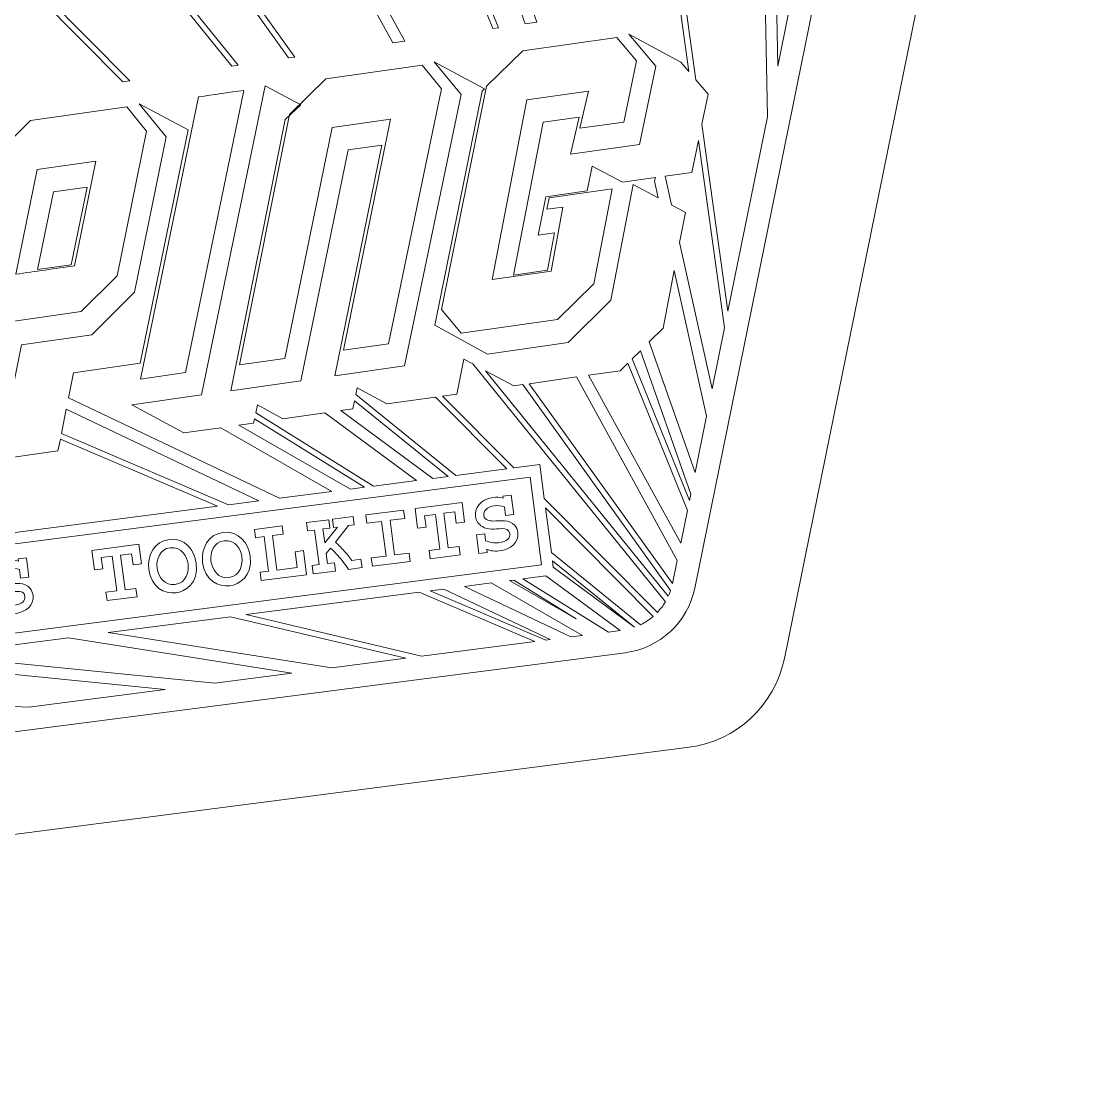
# Model space of a CAD drawing. Header units: millimetres. Extents: x 4.8 to 75.2, y -62.3 to -18.
# Drawn here: x 50.74 to 75.17, y -62.27 to -37.63 of the extents above; entities that cross this region are included whole.
import ezdxf

# ---------------------------------------------------------------- set-up
doc = ezdxf.new("R2010")
doc.units = ezdxf.units.MM
doc.header["$MEASUREMENT"] = 0
for name, color, linetype, lineweight in [('board', 7, 'Continuous', 0), ('metal', 7, 'Continuous', 0), ('white', 7, 'Continuous', 0)]:
    doc.layers.add(name, color=color, linetype=linetype, lineweight=lineweight)

# ---------------------------------------------------------------- blocks, each defined once
blk = doc.blocks.new('Block_0')
at = {"layer": 'white', "color": 250, "lineweight": 5, "true_color": 0x231f20}
for points, knots in [([(61.864, -49.949), (61.709, -49.969), (61.608, -49.924), (61.564, -49.912), (61.564, -49.912), (61.573, -49.987), (61.573, -49.987), (61.573, -49.987), (61.382, -50.011), (61.382, -50.011), (61.382, -50.011), (61.325, -49.575), (61.325, -49.575), (61.325, -49.575), (61.517, -49.551), (61.517, -49.551), (61.517, -49.551), (61.538, -49.709), (61.538, -49.709), (61.632, -49.75), (61.734, -49.77), (61.839, -49.757), (62.041, -49.731), (62.113, -49.645), (62.1, -49.543), (62.088, -49.451), (62.018, -49.424), (61.913, -49.429), (61.757, -49.437), (61.595, -49.46), (61.464, -49.383), (61.372, -49.329), (61.316, -49.243), (61.303, -49.145), (61.281, -48.974), (61.409, -48.744), (61.707, -48.705), (61.79, -48.694), (61.876, -48.7), (61.949, -48.722), (61.949, -48.722), (61.943, -48.675), (61.943, -48.675), (61.943, -48.675), (62.135, -48.65), (62.135, -48.65), (62.135, -48.65), (62.193, -49.098), (62.193, -49.098), (62.193, -49.098), (62.001, -49.123), (62.001, -49.123), (62.001, -49.123), (61.975, -48.923), (61.975, -48.923), (61.901, -48.898), (61.819, -48.886), (61.74, -48.896), (61.569, -48.918), (61.486, -49.031), (61.497, -49.12), (61.513, -49.245), (61.654, -49.251), (61.71, -49.252), (61.882, -49.255), (62.09, -49.205), (62.219, -49.353), (62.257, -49.398), (62.282, -49.458), (62.289, -49.518), (62.319, -49.748), (62.122, -49.915), (61.864, -49.949)], [0, 0, 0, 0, 1, 1, 1, 2, 2, 2, 3, 3, 3, 4, 4, 4, 5, 5, 5, 6, 6, 6, 7, 7, 7, 8, 8, 8, 9, 9, 9, 10, 10, 10, 11, 11, 11, 12, 12, 12, 13, 13, 13, 14, 14, 14, 15, 15, 15, 16, 16, 16, 17, 17, 17, 18, 18, 18, 19, 19, 19, 20, 20, 20, 21, 21, 21, 22, 22, 22, 23, 23, 23, 24, 24, 24, 24]), ([(58.906, -50.304), (58.906, -50.304), (58.881, -50.11), (58.881, -50.11), (58.881, -50.11), (59.226, -50.066), (59.226, -50.066), (59.226, -50.066), (59.121, -49.26), (59.121, -49.26), (59.121, -49.26), (58.777, -49.305), (58.777, -49.305), (58.777, -49.305), (58.752, -49.111), (58.752, -49.111), (58.752, -49.111), (59.632, -48.997), (59.632, -48.997), (59.632, -48.997), (59.657, -49.191), (59.657, -49.191), (59.657, -49.191), (59.319, -49.235), (59.319, -49.235), (59.319, -49.235), (59.424, -50.04), (59.424, -50.04), (59.424, -50.04), (59.762, -49.996), (59.762, -49.996), (59.762, -49.996), (59.787, -50.19), (59.787, -50.19), (59.787, -50.19), (58.906, -50.304), (58.906, -50.304)], [0, 0, 0, 0, 1, 1, 1, 2, 2, 2, 3, 3, 3, 4, 4, 4, 5, 5, 5, 6, 6, 6, 7, 7, 7, 8, 8, 8, 9, 9, 9, 10, 10, 10, 11, 11, 11, 12, 12, 12, 12]), ([(60.856, -49.301), (60.856, -49.301), (60.822, -49.04), (60.822, -49.04), (60.822, -49.04), (60.568, -49.073), (60.568, -49.073), (60.568, -49.073), (60.672, -49.879), (60.672, -49.879), (60.672, -49.879), (60.925, -49.846), (60.925, -49.846), (60.925, -49.846), (60.95, -50.04), (60.95, -50.04), (60.95, -50.04), (60.253, -50.13), (60.253, -50.13), (60.253, -50.13), (60.228, -49.936), (60.228, -49.936), (60.228, -49.936), (60.478, -49.904), (60.478, -49.904), (60.478, -49.904), (60.374, -49.098), (60.374, -49.098), (60.374, -49.098), (60.119, -49.131), (60.119, -49.131), (60.119, -49.131), (60.153, -49.392), (60.153, -49.392), (60.153, -49.392), (59.959, -49.417), (59.959, -49.417), (59.959, -49.417), (59.9, -48.962), (59.9, -48.962), (59.9, -48.962), (60.992, -48.821), (60.992, -48.821), (60.992, -48.821), (61.05, -49.276), (61.05, -49.276), (61.05, -49.276), (60.856, -49.301), (60.856, -49.301)], [0, 0, 0, 0, 1, 1, 1, 2, 2, 2, 3, 3, 3, 4, 4, 4, 5, 5, 5, 6, 6, 6, 7, 7, 7, 8, 8, 8, 9, 9, 9, 10, 10, 10, 11, 11, 11, 12, 12, 12, 13, 13, 13, 14, 14, 14, 15, 15, 15, 16, 16, 16, 16]), ([(58.351, -50.376), (58.287, -50.274), (58.195, -50.155), (58.103, -50.052), (58.058, -50.003), (57.99, -49.931), (57.932, -49.881), (57.932, -49.881), (57.83, -50.009), (57.83, -50.009), (57.83, -50.009), (57.86, -50.243), (57.86, -50.243), (57.86, -50.243), (58.023, -50.221), (58.023, -50.221), (58.023, -50.221), (58.048, -50.415), (58.048, -50.415), (58.048, -50.415), (57.529, -50.483), (57.529, -50.483), (57.529, -50.483), (57.504, -50.289), (57.504, -50.289), (57.504, -50.289), (57.668, -50.267), (57.668, -50.267), (57.668, -50.267), (57.564, -49.462), (57.564, -49.462), (57.564, -49.462), (57.399, -49.483), (57.399, -49.483), (57.399, -49.483), (57.374, -49.289), (57.374, -49.289), (57.374, -49.289), (57.893, -49.222), (57.893, -49.222), (57.893, -49.222), (57.919, -49.416), (57.919, -49.416), (57.919, -49.416), (57.756, -49.437), (57.756, -49.437), (57.756, -49.437), (57.798, -49.76), (57.798, -49.76), (57.798, -49.76), (58.092, -49.394), (58.092, -49.394), (58.092, -49.394), (58.006, -49.405), (58.006, -49.405), (58.006, -49.405), (57.981, -49.211), (57.981, -49.211), (57.981, -49.211), (58.457, -49.149), (58.457, -49.149), (58.457, -49.149), (58.482, -49.343), (58.482, -49.343), (58.482, -49.343), (58.349, -49.36), (58.349, -49.36), (58.349, -49.36), (58.046, -49.741), (58.046, -49.741), (58.08, -49.773), (58.188, -49.874), (58.235, -49.929), (58.308, -50.011), (58.37, -50.083), (58.43, -50.169), (58.43, -50.169), (58.641, -50.142), (58.641, -50.142), (58.641, -50.142), (58.666, -50.335), (58.666, -50.335), (58.666, -50.335), (58.351, -50.376), (58.351, -50.376)], [0, 0, 0, 0, 1, 1, 1, 2, 2, 2, 3, 3, 3, 4, 4, 4, 5, 5, 5, 6, 6, 6, 7, 7, 7, 8, 8, 8, 9, 9, 9, 10, 10, 10, 11, 11, 11, 12, 12, 12, 13, 13, 13, 14, 14, 14, 15, 15, 15, 16, 16, 16, 17, 17, 17, 18, 18, 18, 19, 19, 19, 20, 20, 20, 21, 21, 21, 22, 22, 22, 23, 23, 23, 24, 24, 24, 25, 25, 25, 26, 26, 26, 27, 27, 27, 28, 28, 28, 28]), ([(55.594, -50.759), (55.327, -50.793), (55.014, -50.632), (54.959, -50.215), (54.917, -49.892), (55.087, -49.562), (55.433, -49.517), (55.801, -49.47), (56.027, -49.773), (56.065, -50.068), (56.125, -50.537), (55.801, -50.732), (55.594, -50.759)], [0, 0, 0, 0, 1, 1, 1, 2, 2, 2, 3, 3, 3, 4, 4, 4, 4]), ([(56.32, -50.639), (56.32, -50.639), (56.295, -50.445), (56.295, -50.445), (56.295, -50.445), (56.493, -50.42), (56.493, -50.42), (56.493, -50.42), (56.389, -49.614), (56.389, -49.614), (56.389, -49.614), (56.191, -49.64), (56.191, -49.64), (56.191, -49.64), (56.166, -49.446), (56.166, -49.446), (56.166, -49.446), (56.806, -49.363), (56.806, -49.363), (56.806, -49.363), (56.831, -49.557), (56.831, -49.557), (56.831, -49.557), (56.581, -49.589), (56.581, -49.589), (56.581, -49.589), (56.685, -50.395), (56.685, -50.395), (56.685, -50.395), (57.159, -50.334), (57.159, -50.334), (57.159, -50.334), (57.111, -49.966), (57.111, -49.966), (57.111, -49.966), (57.305, -49.941), (57.305, -49.941), (57.305, -49.941), (57.378, -50.502), (57.378, -50.502), (57.378, -50.502), (56.32, -50.639), (56.32, -50.639)], [0, 0, 0, 0, 1, 1, 1, 2, 2, 2, 3, 3, 3, 4, 4, 4, 5, 5, 5, 6, 6, 6, 7, 7, 7, 8, 8, 8, 9, 9, 9, 10, 10, 10, 11, 11, 11, 12, 12, 12, 13, 13, 13, 14, 14, 14, 14]), ([(54.342, -50.921), (54.074, -50.955), (53.761, -50.795), (53.707, -50.377), (53.665, -50.054), (53.834, -49.724), (54.181, -49.68), (54.548, -49.632), (54.774, -49.936), (54.812, -50.23), (54.873, -50.699), (54.548, -50.894), (54.342, -50.921)], [0, 0, 0, 0, 1, 1, 1, 2, 2, 2, 3, 3, 3, 4, 4, 4, 4]), ([(55.459, -49.711), (55.22, -49.742), (55.129, -49.987), (55.154, -50.183), (55.181, -50.392), (55.33, -50.6), (55.57, -50.569), (55.837, -50.534), (55.896, -50.257), (55.874, -50.084), (55.855, -49.936), (55.732, -49.676), (55.459, -49.711)], [0, 0, 0, 0, 1, 1, 1, 2, 2, 2, 3, 3, 3, 4, 4, 4, 4]), ([(53.341, -50.274), (53.341, -50.274), (53.307, -50.013), (53.307, -50.013), (53.307, -50.013), (53.052, -50.046), (53.052, -50.046), (53.052, -50.046), (53.156, -50.852), (53.156, -50.852), (53.156, -50.852), (53.409, -50.819), (53.409, -50.819), (53.409, -50.819), (53.434, -51.013), (53.434, -51.013), (53.434, -51.013), (52.737, -51.103), (52.737, -51.103), (52.737, -51.103), (52.712, -50.909), (52.712, -50.909), (52.712, -50.909), (52.962, -50.877), (52.962, -50.877), (52.962, -50.877), (52.858, -50.071), (52.858, -50.071), (52.858, -50.071), (52.604, -50.104), (52.604, -50.104), (52.604, -50.104), (52.638, -50.365), (52.638, -50.365), (52.638, -50.365), (52.444, -50.39), (52.444, -50.39), (52.444, -50.39), (52.385, -49.935), (52.385, -49.935), (52.385, -49.935), (53.476, -49.794), (53.476, -49.794), (53.476, -49.794), (53.535, -50.249), (53.535, -50.249), (53.535, -50.249), (53.341, -50.274), (53.341, -50.274)], [0, 0, 0, 0, 1, 1, 1, 2, 2, 2, 3, 3, 3, 4, 4, 4, 5, 5, 5, 6, 6, 6, 7, 7, 7, 8, 8, 8, 9, 9, 9, 10, 10, 10, 11, 11, 11, 12, 12, 12, 13, 13, 13, 14, 14, 14, 15, 15, 15, 16, 16, 16, 16]), ([(54.206, -49.874), (53.968, -49.904), (53.876, -50.15), (53.902, -50.346), (53.929, -50.554), (54.077, -50.762), (54.317, -50.731), (54.584, -50.696), (54.644, -50.419), (54.621, -50.246), (54.602, -50.098), (54.479, -49.838), (54.206, -49.874)], [0, 0, 0, 0, 1, 1, 1, 2, 2, 2, 3, 3, 3, 4, 4, 4, 4]), ([(50.59, -51.409), (50.436, -51.429), (50.335, -51.385), (50.291, -51.371), (50.291, -51.371), (50.3, -51.446), (50.3, -51.446), (50.3, -51.446), (50.108, -51.471), (50.108, -51.471), (50.108, -51.471), (50.052, -51.035), (50.052, -51.035), (50.052, -51.035), (50.244, -51.01), (50.244, -51.01), (50.244, -51.01), (50.264, -51.169), (50.264, -51.169), (50.359, -51.21), (50.461, -51.23), (50.565, -51.217), (50.768, -51.191), (50.84, -51.105), (50.826, -51.003), (50.814, -50.911), (50.745, -50.884), (50.64, -50.889), (50.484, -50.896), (50.321, -50.919), (50.19, -50.843), (50.098, -50.789), (50.043, -50.703), (50.03, -50.605), (50.008, -50.434), (50.135, -50.203), (50.434, -50.165), (50.517, -50.154), (50.603, -50.16), (50.676, -50.182), (50.676, -50.182), (50.669, -50.134), (50.669, -50.134), (50.669, -50.134), (50.861, -50.109), (50.861, -50.109), (50.861, -50.109), (50.919, -50.558), (50.919, -50.558), (50.919, -50.558), (50.728, -50.583), (50.728, -50.583), (50.728, -50.583), (50.702, -50.382), (50.702, -50.382), (50.628, -50.358), (50.546, -50.345), (50.467, -50.356), (50.296, -50.378), (50.213, -50.49), (50.224, -50.58), (50.24, -50.705), (50.381, -50.71), (50.436, -50.712), (50.609, -50.715), (50.816, -50.664), (50.946, -50.813), (50.983, -50.857), (51.008, -50.918), (51.016, -50.978), (51.046, -51.208), (50.849, -51.375), (50.59, -51.409)], [0, 0, 0, 0, 1, 1, 1, 2, 2, 2, 3, 3, 3, 4, 4, 4, 5, 5, 5, 6, 6, 6, 7, 7, 7, 8, 8, 8, 9, 9, 9, 10, 10, 10, 11, 11, 11, 12, 12, 12, 13, 13, 13, 14, 14, 14, 15, 15, 15, 16, 16, 16, 17, 17, 17, 18, 18, 18, 19, 19, 19, 20, 20, 20, 21, 21, 21, 22, 22, 22, 23, 23, 23, 24, 24, 24, 24])]:
    blk.add_open_spline(points, degree=3, knots=knots, dxfattribs=at)
blk = doc.blocks.new('Block_3')
at = {"layer": 'white', "color": 250, "lineweight": 5, "true_color": 0x231f20}
for points in [[(65.049, -38.551), (64.752, -39.976), (63.728, -40.121), (63.932, -39.255), (62.501, -39.458), (61.695, -43.64), (63.065, -43.445), (63.336, -41.951), (62.964, -42.004), (63.017, -41.738), (64.478, -41.53), (64.053, -43.735), (63.214, -44.568), (60.969, -44.888), (60.512, -44.335), (61.563, -39.142), (62.403, -38.317), (64.587, -38.007), (65.049, -38.551)], [(60.517, -39.203), (59.283, -45.129), (58.237, -45.278), (59.33, -39.909), (57.969, -40.103), (56.867, -45.473), (55.82, -45.623), (56.981, -39.802), (57.823, -38.968), (60.061, -38.65), (60.517, -39.203)]]:
    blk.add_lwpolyline(points, close=True, dxfattribs=at)
for points, knots in [([(55.915, -39.239), (55.915, -39.239), (54.562, -45.802), (54.562, -45.802), (54.562, -45.802), (53.516, -45.951), (53.516, -45.951), (53.516, -45.951), (54.86, -39.388), (54.86, -39.388), (55.211, -39.339), (55.563, -39.289), (55.915, -39.239)], [0, 0, 0, 0, 1, 1, 1, 2, 2, 2, 3, 3, 3, 4, 4, 4, 4]), ([(53.657, -40.188), (53.657, -40.188), (52.976, -43.548), (52.976, -43.548), (52.976, -43.548), (52.135, -44.383), (52.135, -44.383), (52.135, -44.383), (50.372, -44.634), (50.372, -44.634), (50.372, -44.634), (50.011, -46.451), (50.011, -46.451), (50.011, -46.451), (48.955, -46.602), (48.955, -46.602), (48.955, -46.602), (50.116, -40.787), (50.116, -40.787), (50.116, -40.787), (50.959, -39.943), (50.959, -39.943), (50.959, -39.943), (53.197, -39.625), (53.197, -39.625), (53.197, -39.625), (53.657, -40.188), (53.657, -40.188), (53.657, -40.188), (53.657, -40.188), (53.657, -40.188)], [0, 0, 0, 0, 1, 1, 1, 2, 2, 2, 3, 3, 3, 4, 4, 4, 5, 5, 5, 6, 6, 6, 7, 7, 7, 8, 8, 8, 9, 9, 9, 10, 10, 10, 10]), ([(51.978, -43.319), (51.978, -43.319), (52.477, -40.883), (52.477, -40.883), (52.477, -40.883), (51.114, -41.077), (51.114, -41.077), (51.114, -41.077), (50.615, -43.513), (50.615, -43.513), (51.07, -43.449), (51.524, -43.384), (51.978, -43.319)], [0, 0, 0, 0, 1, 1, 1, 2, 2, 2, 3, 3, 3, 4, 4, 4, 4])]:
    blk.add_open_spline(points, degree=3, knots=knots, dxfattribs=at)

msp = doc.modelspace()

# ---------------------------------------------------------------- linework, layer by layer
at = {"layer": 'board', "color": 250, "lineweight": 5, "true_color": 0x231f20}
msp.add_open_spline([(66.268, -54.512), (66.268, -54.512), (8.063, -62.039), (8.063, -62.039), (6.293, -62.268), (4.823, -60.688), (5.179, -58.939), (5.179, -58.939), (11.505, -27.823), (11.505, -27.823), (11.727, -26.732), (12.618, -25.903), (13.722, -25.76), (13.722, -25.76), (71.927, -18.232), (71.927, -18.232), (73.697, -18.003), (75.168, -19.583), (74.812, -21.332), (74.812, -21.332), (68.485, -52.449), (68.485, -52.449), (68.263, -53.54), (67.372, -54.369), (66.268, -54.512)], degree=3, knots=[0, 0, 0, 0, 1, 1, 1, 2, 2, 2, 3, 3, 3, 4, 4, 4, 5, 5, 5, 6, 6, 6, 7, 7, 7, 8, 8, 8, 8], dxfattribs=at)
at = {"layer": 'metal', "color": 250, "lineweight": 5, "true_color": 0x231f20}
msp.add_lwpolyline([(51.119, -43.405), (51.903, -43.293), (52.273, -41.486), (51.489, -41.597)], close=True, dxfattribs=at)
for points, knots in [([(72.267, -18.758), (71.162, -18.758), (70.267, -19.653), (70.267, -20.758), (70.267, -20.784), (70.27, -20.809), (70.271, -20.834), (70.271, -20.834), (45.307, -24.064), (45.307, -24.064), (45.307, -24.064), (44.93, -24.731), (44.93, -24.731), (44.93, -24.731), (43.556, -23.317), (43.556, -23.317), (43.556, -23.317), (42.587, -25.034), (42.587, -25.034), (42.587, -25.034), (41.216, -23.619), (41.216, -23.619), (41.216, -23.619), (40.248, -25.336), (40.248, -25.336), (40.248, -25.336), (38.876, -23.921), (38.876, -23.921), (38.876, -23.921), (37.908, -25.638), (37.908, -25.638), (37.908, -25.638), (37.375, -25.089), (37.375, -25.089), (37.375, -25.089), (23.687, -26.859), (23.687, -26.859), (23.687, -26.859), (22.597, -26.276), (22.597, -26.276), (22.597, -26.276), (22.911, -26.691), (22.911, -26.691), (22.911, -26.691), (22.74, -27.672), (22.74, -27.672), (22.74, -27.672), (22.2, -28.24), (22.2, -28.24), (22.2, -28.24), (22.539, -28.651), (22.539, -28.651), (22.539, -28.651), (22.339, -29.635), (22.339, -29.635), (22.339, -29.635), (21.799, -30.171), (21.799, -30.171), (21.799, -30.171), (20.464, -30.361), (20.464, -30.361), (20.464, -30.361), (20.12, -29.951), (20.12, -29.951), (20.12, -29.951), (20.265, -29.223), (20.265, -29.223), (20.265, -29.223), (20.856, -29.139), (20.856, -29.139), (20.856, -29.139), (21.021, -28.895), (21.021, -28.895), (21.021, -28.895), (21.557, -29.184), (21.557, -29.184), (21.557, -29.184), (21.69, -28.653), (21.69, -28.653), (21.69, -28.653), (20.805, -28.779), (20.805, -28.779), (20.805, -28.779), (20.951, -28.045), (20.951, -28.045), (20.951, -28.045), (21.831, -27.92), (21.831, -27.92), (21.831, -27.92), (21.936, -27.327), (21.936, -27.327), (21.936, -27.327), (21.516, -27.386), (21.516, -27.386), (21.516, -27.386), (21.454, -27.605), (21.454, -27.605), (21.454, -27.605), (20.576, -27.73), (20.576, -27.73), (20.576, -27.73), (20.74, -26.983), (20.74, -26.983), (20.74, -26.983), (20.086, -26.632), (20.086, -26.632), (20.086, -26.632), (20.451, -27.04), (20.451, -27.04), (20.451, -27.04), (20.336, -27.553), (20.336, -27.553), (20.336, -27.553), (18.774, -29.646), (18.774, -29.646), (18.774, -29.646), (19.94, -29.48), (19.94, -29.48), (19.94, -29.48), (19.744, -30.464), (19.744, -30.464), (19.744, -30.464), (17.547, -30.778), (17.547, -30.778), (17.547, -30.778), (17.747, -29.792), (17.747, -29.792), (17.747, -29.792), (19.31, -27.699), (19.31, -27.699), (19.31, -27.699), (19.03, -27.739), (19.03, -27.739), (19.03, -27.739), (18.969, -27.958), (18.969, -27.958), (18.969, -27.958), (18.088, -28.083), (18.088, -28.083), (18.088, -28.083), (18.226, -27.364), (18.226, -27.364), (18.226, -27.364), (17.536, -26.992), (17.536, -26.992), (17.536, -26.992), (17.877, -27.404), (17.877, -27.404), (17.877, -27.404), (17.281, -30.356), (17.281, -30.356), (17.281, -30.356), (16.74, -30.893), (16.74, -30.893), (16.74, -30.893), (15.42, -31.082), (15.42, -31.082), (15.42, -31.082), (15.079, -30.671), (15.079, -30.671), (15.079, -30.671), (15.147, -30.334), (15.147, -30.334), (15.147, -30.334), (14.898, -30.198), (14.898, -30.198), (14.898, -30.198), (14.703, -31.184), (14.703, -31.184), (14.703, -31.184), (12.497, -31.499), (12.497, -31.499), (12.497, -31.499), (13.107, -31.834), (13.107, -31.834), (13.107, -31.834), (7.83, -57.786), (7.83, -57.786), (7.117, -57.91), (6.575, -58.529), (6.575, -59.277), (6.575, -60.114), (7.253, -60.792), (8.09, -60.792), (8.867, -60.792), (9.506, -60.207), (9.593, -59.454), (9.593, -59.454), (64.785, -52.315), (64.785, -52.315), (65.59, -52.211), (66.239, -51.607), (66.401, -50.812), (66.401, -50.812), (72.107, -22.75), (72.107, -22.75), (72.16, -22.754), (72.213, -22.758), (72.267, -22.758), (73.371, -22.758), (74.267, -21.863), (74.267, -20.758), (74.267, -19.653), (73.371, -18.758), (72.267, -18.758)], [0, 0, 0, 0, 1, 1, 1, 2, 2, 2, 3, 3, 3, 4, 4, 4, 5, 5, 5, 6, 6, 6, 7, 7, 7, 8, 8, 8, 9, 9, 9, 10, 10, 10, 11, 11, 11, 12, 12, 12, 13, 13, 13, 14, 14, 14, 15, 15, 15, 16, 16, 16, 17, 17, 17, 18, 18, 18, 19, 19, 19, 20, 20, 20, 21, 21, 21, 22, 22, 22, 23, 23, 23, 24, 24, 24, 25, 25, 25, 26, 26, 26, 27, 27, 27, 28, 28, 28, 29, 29, 29, 30, 30, 30, 31, 31, 31, 32, 32, 32, 33, 33, 33, 34, 34, 34, 35, 35, 35, 36, 36, 36, 37, 37, 37, 38, 38, 38, 39, 39, 39, 40, 40, 40, 41, 41, 41, 42, 42, 42, 43, 43, 43, 44, 44, 44, 45, 45, 45, 46, 46, 46, 47, 47, 47, 48, 48, 48, 49, 49, 49, 50, 50, 50, 51, 51, 51, 52, 52, 52, 53, 53, 53, 54, 54, 54, 55, 55, 55, 56, 56, 56, 57, 57, 57, 58, 58, 58, 59, 59, 59, 60, 60, 60, 61, 61, 61, 62, 62, 62, 63, 63, 63, 64, 64, 64, 65, 65, 65, 66, 66, 66, 67, 67, 67, 68, 68, 68, 68]), ([(68.583, -37.44), (68.583, -37.44), (68.332, -38.675), (68.332, -38.675), (68.332, -38.675), (68.001, -21.659), (68.001, -21.659), (68.001, -21.659), (68.715, -21.566), (68.715, -21.566), (68.715, -21.566), (68.583, -37.44), (68.583, -37.44)], [0, 0, 0, 0, 1, 1, 1, 2, 2, 2, 3, 3, 3, 4, 4, 4, 4]), ([(67.173, -44.374), (67.173, -44.374), (66.569, -40.021), (66.569, -40.021), (66.569, -40.021), (66.714, -39.329), (66.714, -39.329), (66.714, -39.329), (66.426, -38.991), (66.426, -38.991), (66.426, -38.991), (64.092, -22.165), (64.092, -22.165), (64.092, -22.165), (67.738, -21.693), (67.738, -21.693), (67.738, -21.693), (68.092, -39.857), (68.092, -39.857), (68.092, -39.857), (67.173, -44.374), (67.173, -44.374)], [0, 0, 0, 0, 1, 1, 1, 2, 2, 2, 3, 3, 3, 4, 4, 4, 5, 5, 5, 6, 6, 6, 7, 7, 7, 7]), ([(10.193, -48.804), (10.193, -48.804), (15.917, -49.373), (15.917, -49.373), (15.917, -49.373), (15.966, -49.114), (15.966, -49.114), (15.966, -49.114), (10.246, -48.545), (10.246, -48.545), (10.246, -48.545), (10.869, -45.48), (10.869, -45.48), (10.869, -45.48), (16.485, -46.369), (16.485, -46.369), (16.485, -46.369), (16.534, -46.11), (16.534, -46.11), (16.534, -46.11), (10.921, -45.222), (10.921, -45.222), (10.921, -45.222), (11.764, -41.078), (11.764, -41.078), (11.764, -41.078), (12.993, -41.369), (12.993, -41.369), (12.993, -41.369), (13.019, -41.24), (13.019, -41.24), (13.019, -41.24), (11.79, -40.949), (11.79, -40.949), (11.79, -40.949), (13.589, -32.1), (13.589, -32.1), (13.589, -32.1), (13.702, -32.161), (13.702, -32.161), (13.702, -32.161), (15.471, -31.908), (15.471, -31.908), (15.471, -31.908), (20.436, -34.027), (20.436, -34.027), (20.436, -34.027), (20.687, -33.991), (20.687, -33.991), (20.687, -33.991), (15.722, -31.872), (15.722, -31.872), (15.722, -31.872), (15.91, -31.845), (15.91, -31.845), (15.91, -31.845), (15.999, -31.398), (15.999, -31.398), (15.999, -31.398), (16.629, -31.742), (16.629, -31.742), (16.629, -31.742), (17.95, -31.553), (17.95, -31.553), (17.95, -31.553), (18.311, -31.194), (18.311, -31.194), (18.311, -31.194), (18.758, -31.438), (18.758, -31.438), (18.758, -31.438), (19.595, -31.318), (19.595, -31.318), (19.595, -31.318), (24.176, -33.5), (24.176, -33.5), (24.176, -33.5), (24.648, -33.433), (24.648, -33.433), (24.648, -33.433), (20.065, -31.25), (20.065, -31.25), (20.065, -31.25), (20.958, -31.123), (20.958, -31.123), (20.958, -31.123), (21.047, -30.677), (21.047, -30.677), (21.047, -30.677), (21.679, -31.019), (21.679, -31.019), (21.679, -31.019), (23.015, -30.828), (23.015, -30.828), (23.015, -30.828), (23.556, -30.291), (23.556, -30.291), (23.556, -30.291), (23.757, -29.305), (23.757, -29.305), (23.757, -29.305), (23.418, -28.894), (23.418, -28.894), (23.418, -28.894), (23.523, -28.783), (23.523, -28.783), (23.523, -28.783), (30.247, -32.645), (30.247, -32.645), (30.247, -32.645), (30.671, -32.585), (30.671, -32.585), (30.671, -32.585), (23.71, -28.586), (23.71, -28.586), (23.71, -28.586), (23.958, -28.325), (23.958, -28.325), (23.958, -28.325), (24.13, -27.343), (24.13, -27.343), (24.13, -27.343), (24.122, -27.333), (24.122, -27.333), (24.122, -27.333), (24.615, -27.27), (24.615, -27.27), (24.615, -27.27), (32.707, -32.298), (32.707, -32.298), (32.707, -32.298), (32.91, -32.27), (32.91, -32.27), (32.91, -32.27), (24.821, -27.243), (24.821, -27.243), (24.821, -27.243), (30.396, -26.522), (30.396, -26.522), (30.396, -26.522), (37.342, -31.646), (37.342, -31.646), (37.342, -31.646), (37.715, -31.593), (37.715, -31.593), (37.715, -31.593), (30.773, -26.473), (30.773, -26.473), (30.773, -26.473), (33.359, -26.139), (33.359, -26.139), (33.359, -26.139), (39.751, -31.307), (39.751, -31.307), (39.751, -31.307), (39.929, -31.281), (39.929, -31.281), (39.929, -31.281), (33.539, -26.115), (33.539, -26.115), (33.539, -26.115), (37.181, -25.644), (37.181, -25.644), (37.181, -25.644), (38.02, -26.51), (38.02, -26.51), (38.02, -26.51), (38.988, -24.793), (38.988, -24.793), (38.988, -24.793), (39.793, -25.622), (39.793, -25.622), (39.793, -25.622), (39.792, -25.622), (39.792, -25.622), (39.792, -25.622), (39.803, -25.634), (39.803, -25.634), (39.803, -25.634), (40.365, -26.2), (40.365, -26.2), (40.365, -26.2), (53.104, -39.039), (53.104, -39.039), (53.104, -39.039), (53.266, -39.015), (53.266, -39.015), (53.266, -39.015), (40.432, -26.081), (40.432, -26.081), (40.432, -26.081), (41.328, -24.491), (41.328, -24.491), (41.328, -24.491), (42.7, -25.905), (42.7, -25.905), (42.7, -25.905), (43.669, -24.188), (43.669, -24.188), (43.669, -24.188), (45.043, -25.602), (45.043, -25.602), (45.043, -25.602), (45.046, -25.597), (45.046, -25.597), (45.046, -25.597), (55.635, -38.675), (55.635, -38.675), (55.635, -38.675), (55.786, -38.653), (55.786, -38.653), (55.786, -38.653), (45.115, -25.474), (45.115, -25.474), (45.115, -25.474), (45.636, -24.552), (45.636, -24.552), (45.636, -24.552), (46.851, -24.395), (46.851, -24.395), (46.851, -24.395), (56.959, -38.485), (56.959, -38.485), (56.959, -38.485), (57.106, -38.464), (57.106, -38.464), (57.106, -38.464), (46.999, -24.376), (46.999, -24.376), (46.999, -24.376), (51.506, -23.793), (51.506, -23.793), (51.506, -23.793), (59.385, -38.136), (59.385, -38.136), (59.385, -38.136), (59.663, -38.096), (59.663, -38.096), (59.663, -38.096), (51.786, -23.757), (51.786, -23.757), (51.786, -23.757), (55.824, -23.234), (55.824, -23.234), (55.824, -23.234), (61.707, -37.803), (61.707, -37.803), (61.707, -37.803), (61.841, -37.783), (61.841, -37.783), (61.841, -37.783), (55.959, -23.217), (55.959, -23.217), (55.959, -23.217), (57.3, -23.043), (57.3, -23.043), (57.3, -23.043), (62.46, -37.694), (62.46, -37.694), (62.46, -37.694), (62.726, -37.656), (62.726, -37.656), (62.726, -37.656), (57.567, -23.009), (57.567, -23.009), (57.567, -23.009), (61.294, -22.526), (61.294, -22.526), (61.294, -22.526), (64.588, -37.389), (64.588, -37.389), (64.588, -37.389), (64.849, -37.351), (64.849, -37.351), (64.849, -37.351), (61.556, -22.493), (61.556, -22.493), (61.556, -22.493), (63.961, -22.181), (63.961, -22.181), (63.961, -22.181), (66.267, -38.803), (66.267, -38.803), (66.267, -38.803), (66.079, -38.582), (66.079, -38.582), (66.079, -38.582), (64.866, -37.933), (64.866, -37.933), (64.866, -37.933), (65.5, -38.679), (65.5, -38.679), (65.5, -38.679), (65.12, -40.496), (65.12, -40.496), (65.12, -40.496), (63.509, -40.725), (63.509, -40.725), (63.509, -40.725), (63.712, -39.86), (63.712, -39.86), (63.712, -39.86), (62.875, -39.979), (62.875, -39.979), (62.875, -39.979), (62.189, -43.533), (62.189, -43.533), (62.189, -43.533), (62.981, -43.42), (62.981, -43.42), (62.981, -43.42), (63.139, -42.551), (63.139, -42.551), (63.139, -42.551), (62.761, -42.605), (62.761, -42.605), (62.761, -42.605), (62.937, -41.713), (62.937, -41.713), (62.937, -41.713), (63.9, -41.576), (63.9, -41.576), (63.9, -41.576), (64.016, -40.998), (64.016, -40.998), (64.016, -40.998), (64.722, -41.376), (64.722, -41.376), (64.722, -41.376), (65.487, -41.267), (65.487, -41.267), (65.487, -41.267), (65.465, -41.347), (65.465, -41.347), (65.465, -41.347), (65.551, -41.734), (65.551, -41.734), (65.551, -41.734), (64.972, -41.424), (64.972, -41.424), (64.972, -41.424), (64.453, -44.116), (64.453, -44.116), (64.453, -44.116), (63.458, -45.105), (63.458, -45.105), (63.458, -45.105), (61.583, -45.372), (61.583, -45.372), (61.583, -45.372), (60.355, -44.7), (60.355, -44.7), (60.355, -44.7), (61.457, -39.254), (61.457, -39.254), (61.457, -39.254), (61.511, -39.201), (61.511, -39.201), (61.511, -39.201), (60.343, -38.575), (60.343, -38.575), (60.343, -38.575), (60.969, -39.333), (60.969, -39.333), (60.969, -39.333), (59.654, -45.647), (59.654, -45.647), (59.654, -45.647), (58.032, -45.878), (58.032, -45.878), (58.032, -45.878), (59.125, -40.512), (59.125, -40.512), (59.125, -40.512), (58.341, -40.623), (58.341, -40.623), (58.341, -40.623), (57.24, -45.991), (57.24, -45.991), (57.24, -45.991), (55.617, -46.222), (55.617, -46.222), (55.617, -46.222), (56.876, -39.914), (56.876, -39.914), (56.876, -39.914), (57.24, -39.575), (57.24, -39.575), (57.24, -39.575), (56.416, -39.132), (56.416, -39.132), (56.416, -39.132), (54.935, -46.32), (54.935, -46.32), (54.935, -46.32), (53.312, -46.551), (53.312, -46.551), (53.312, -46.551), (54.522, -47.204), (54.522, -47.204), (54.522, -47.204), (55.381, -47.082), (55.381, -47.082), (55.381, -47.082), (57.963, -48.565), (57.963, -48.565), (57.963, -48.565), (56.747, -48.722), (56.747, -48.722), (56.747, -48.722), (51.843, -46.387), (51.843, -46.387), (51.843, -46.387), (51.958, -45.805), (51.958, -45.805), (51.958, -45.805), (53.51, -45.584), (53.51, -45.584), (53.51, -45.584), (54.621, -40.16), (54.621, -40.16), (54.621, -40.16), (53.483, -39.549), (53.483, -39.549), (53.483, -39.549), (54.11, -40.317), (54.11, -40.317), (54.11, -40.317), (53.379, -43.93), (53.379, -43.93), (53.379, -43.93), (52.382, -44.92), (52.382, -44.92), (52.382, -44.92), (50.749, -45.152), (50.749, -45.152), (50.749, -45.152), (50.388, -46.968), (50.388, -46.968), (50.388, -46.968), (48.755, -47.201), (48.755, -47.201), (48.755, -47.201), (49.963, -47.855), (49.963, -47.855), (49.963, -47.855), (51.597, -47.622), (51.597, -47.622), (51.597, -47.622), (51.652, -47.348), (51.652, -47.348), (51.652, -47.348), (55.309, -48.909), (55.309, -48.909), (55.309, -48.909), (48.865, -49.743), (48.865, -49.743), (48.865, -49.743), (43.292, -48.421), (43.292, -48.421), (43.292, -48.421), (44.166, -44.154), (44.166, -44.154), (44.166, -44.154), (45.73, -44.821), (45.73, -44.821), (45.73, -44.821), (45.756, -44.689), (45.756, -44.689), (45.756, -44.689), (44.193, -44.022), (44.193, -44.022), (44.193, -44.022), (44.312, -43.441), (44.312, -43.441), (44.312, -43.441), (44.876, -43.359), (44.876, -43.359), (44.876, -43.359), (45.708, -43.756), (45.708, -43.756), (45.708, -43.756), (45.536, -43.383), (45.536, -43.383), (45.536, -43.383), (45.344, -43.291), (45.344, -43.291), (45.344, -43.291), (45.485, -43.271), (45.485, -43.271), (45.485, -43.271), (45.146, -42.489), (45.146, -42.489), (45.146, -42.489), (45.412, -41.19), (45.412, -41.19), (45.412, -41.19), (44.685, -40.798), (44.685, -40.798), (44.685, -40.798), (44.306, -42.618), (44.306, -42.618), (44.306, -42.618), (43.105, -42.789), (43.105, -42.789), (43.105, -42.789), (42.004, -48.163), (42.004, -48.163), (42.004, -48.163), (40.378, -48.395), (40.378, -48.395), (40.378, -48.395), (41.584, -49.05), (41.584, -49.05), (41.584, -49.05), (43.211, -48.818), (43.211, -48.818), (43.211, -48.818), (43.266, -48.55), (43.266, -48.55), (43.266, -48.55), (48.496, -49.791), (48.496, -49.791), (48.496, -49.791), (43.707, -50.411), (43.707, -50.411), (43.707, -50.411), (38.178, -49.536), (38.178, -49.536), (38.178, -49.536), (38.912, -49.431), (38.912, -49.431), (38.912, -49.431), (39.911, -48.44), (39.911, -48.44), (39.911, -48.44), (40.043, -47.786), (40.043, -47.786), (40.043, -47.786), (40.481, -47.889), (40.481, -47.889), (40.481, -47.889), (40.507, -47.761), (40.507, -47.761), (40.507, -47.761), (40.069, -47.657), (40.069, -47.657), (40.069, -47.657), (40.894, -43.57), (40.894, -43.57), (40.894, -43.57), (41.318, -43.799), (41.318, -43.799), (41.318, -43.799), (41.478, -43.02), (41.478, -43.02), (41.478, -43.02), (40.212, -43.2), (40.212, -43.2), (40.212, -43.2), (40.403, -42.258), (40.403, -42.258), (40.403, -42.258), (40.382, -42.232), (40.382, -42.232), (40.382, -42.232), (39.176, -41.58), (39.176, -41.58), (39.176, -41.58), (39.805, -42.339), (39.805, -42.339), (39.805, -42.339), (38.705, -47.786), (38.705, -47.786), (38.705, -47.786), (37.706, -48.776), (37.706, -48.776), (37.706, -48.776), (35.429, -49.101), (35.429, -49.101), (35.429, -49.101), (34.038, -48.881), (34.038, -48.881), (34.038, -48.881), (34.53, -46.478), (34.53, -46.478), (34.53, -46.478), (34.99, -46.587), (34.99, -46.587), (34.99, -46.587), (35.015, -46.458), (35.015, -46.458), (35.015, -46.458), (34.556, -46.349), (34.556, -46.349), (34.556, -46.349), (34.876, -44.783), (34.876, -44.783), (34.876, -44.783), (35.388, -44.711), (35.388, -44.711), (35.388, -44.711), (35.753, -42.915), (35.753, -42.915), (35.753, -42.915), (36.08, -42.584), (36.08, -42.584), (36.08, -42.584), (35.254, -42.137), (35.254, -42.137), (35.254, -42.137), (34.875, -43.959), (34.875, -43.959), (34.875, -43.959), (33.672, -44.13), (33.672, -44.13), (33.672, -44.13), (32.572, -49.508), (32.572, -49.508), (32.572, -49.508), (30.943, -49.74), (30.943, -49.74), (30.943, -49.74), (32.146, -50.396), (32.146, -50.396), (32.146, -50.396), (33.776, -50.164), (33.776, -50.164), (33.776, -50.164), (33.985, -49.139), (33.985, -49.139), (33.985, -49.139), (35.843, -49.433), (35.843, -49.433), (35.843, -49.433), (36.479, -49.779), (36.479, -49.779), (36.479, -49.779), (37.293, -49.662), (37.293, -49.662), (37.293, -49.662), (42.78, -50.531), (42.78, -50.531), (42.78, -50.531), (37.324, -51.237), (37.324, -51.237), (37.324, -51.237), (29.764, -50.486), (29.764, -50.486), (29.764, -50.486), (30.47, -49.786), (30.47, -49.786), (30.47, -49.786), (30.705, -48.62), (30.705, -48.62), (30.705, -48.62), (31.157, -48.691), (31.157, -48.691), (31.157, -48.691), (31.21, -48.433), (31.21, -48.433), (31.21, -48.433), (30.757, -48.361), (30.757, -48.361), (30.757, -48.361), (31.292, -45.71), (31.292, -45.71), (31.292, -45.71), (31.745, -45.817), (31.745, -45.817), (31.745, -45.817), (31.771, -45.688), (31.771, -45.688), (31.771, -45.688), (31.318, -45.581), (31.318, -45.581), (31.318, -45.581), (31.453, -44.911), (31.453, -44.911), (31.453, -44.911), (31.882, -45.144), (31.882, -45.144), (31.882, -45.144), (32.042, -44.361), (32.042, -44.361), (32.042, -44.361), (30.774, -44.541), (30.774, -44.541), (30.774, -44.541), (30.964, -43.604), (30.964, -43.604), (30.964, -43.604), (30.939, -43.574), (30.939, -43.574), (30.939, -43.574), (29.736, -42.921), (29.736, -42.921), (29.736, -42.921), (30.366, -43.68), (30.366, -43.68), (30.366, -43.68), (29.266, -49.131), (29.266, -49.131), (29.266, -49.131), (28.267, -50.122), (28.267, -50.122), (28.267, -50.122), (25.83, -50.469), (25.83, -50.469), (25.83, -50.469), (27.032, -51.126), (27.032, -51.126), (27.032, -51.126), (29.469, -50.778), (29.469, -50.778), (29.469, -50.778), (29.522, -50.726), (29.522, -50.726), (29.522, -50.726), (36.17, -51.387), (36.17, -51.387), (36.17, -51.387), (27.173, -52.552), (27.173, -52.552), (27.173, -52.552), (18.541, -52.179), (18.541, -52.179), (18.541, -52.179), (18.869, -50.52), (18.869, -50.52), (18.869, -50.52), (20.512, -50.286), (20.512, -50.286), (20.512, -50.286), (20.547, -50.252), (20.547, -50.252), (20.547, -50.252), (21.628, -44.919), (21.628, -44.919), (21.628, -44.919), (21.612, -44.899), (21.612, -44.899), (21.612, -44.899), (20.411, -44.245), (20.411, -44.245), (20.411, -44.245), (21.042, -45.015), (21.042, -45.015), (21.042, -45.015), (20.313, -48.637), (20.313, -48.637), (20.313, -48.637), (19.312, -49.63), (19.312, -49.63), (19.312, -49.63), (17.67, -49.864), (17.67, -49.864), (17.67, -49.864), (17.31, -51.684), (17.31, -51.684), (17.31, -51.684), (15.667, -51.918), (15.667, -51.918), (15.667, -51.918), (15.937, -52.066), (15.937, -52.066), (15.937, -52.066), (9.586, -51.792), (9.586, -51.792), (9.586, -51.792), (10.193, -48.804), (10.193, -48.804)], [0, 0, 0, 0, 1, 1, 1, 2, 2, 2, 3, 3, 3, 4, 4, 4, 5, 5, 5, 6, 6, 6, 7, 7, 7, 8, 8, 8, 9, 9, 9, 10, 10, 10, 11, 11, 11, 12, 12, 12, 13, 13, 13, 14, 14, 14, 15, 15, 15, 16, 16, 16, 17, 17, 17, 18, 18, 18, 19, 19, 19, 20, 20, 20, 21, 21, 21, 22, 22, 22, 23, 23, 23, 24, 24, 24, 25, 25, 25, 26, 26, 26, 27, 27, 27, 28, 28, 28, 29, 29, 29, 30, 30, 30, 31, 31, 31, 32, 32, 32, 33, 33, 33, 34, 34, 34, 35, 35, 35, 36, 36, 36, 37, 37, 37, 38, 38, 38, 39, 39, 39, 40, 40, 40, 41, 41, 41, 42, 42, 42, 43, 43, 43, 44, 44, 44, 45, 45, 45, 46, 46, 46, 47, 47, 47, 48, 48, 48, 49, 49, 49, 50, 50, 50, 51, 51, 51, 52, 52, 52, 53, 53, 53, 54, 54, 54, 55, 55, 55, 56, 56, 56, 57, 57, 57, 58, 58, 58, 59, 59, 59, 60, 60, 60, 61, 61, 61, 62, 62, 62, 63, 63, 63, 64, 64, 64, 65, 65, 65, 66, 66, 66, 67, 67, 67, 68, 68, 68, 69, 69, 69, 70, 70, 70, 71, 71, 71, 72, 72, 72, 73, 73, 73, 74, 74, 74, 75, 75, 75, 76, 76, 76, 77, 77, 77, 78, 78, 78, 79, 79, 79, 80, 80, 80, 81, 81, 81, 82, 82, 82, 83, 83, 83, 84, 84, 84, 85, 85, 85, 86, 86, 86, 87, 87, 87, 88, 88, 88, 89, 89, 89, 90, 90, 90, 91, 91, 91, 92, 92, 92, 93, 93, 93, 94, 94, 94, 95, 95, 95, 96, 96, 96, 97, 97, 97, 98, 98, 98, 99, 99, 99, 100, 100, 100, 101, 101, 101, 102, 102, 102, 103, 103, 103, 104, 104, 104, 105, 105, 105, 106, 106, 106, 107, 107, 107, 108, 108, 108, 109, 109, 109, 110, 110, 110, 111, 111, 111, 112, 112, 112, 113, 113, 113, 114, 114, 114, 115, 115, 115, 116, 116, 116, 117, 117, 117, 118, 118, 118, 119, 119, 119, 120, 120, 120, 121, 121, 121, 122, 122, 122, 123, 123, 123, 124, 124, 124, 125, 125, 125, 126, 126, 126, 127, 127, 127, 128, 128, 128, 129, 129, 129, 130, 130, 130, 131, 131, 131, 132, 132, 132, 133, 133, 133, 134, 134, 134, 135, 135, 135, 136, 136, 136, 137, 137, 137, 138, 138, 138, 139, 139, 139, 140, 140, 140, 141, 141, 141, 142, 142, 142, 143, 143, 143, 144, 144, 144, 145, 145, 145, 146, 146, 146, 147, 147, 147, 148, 148, 148, 149, 149, 149, 150, 150, 150, 151, 151, 151, 152, 152, 152, 153, 153, 153, 154, 154, 154, 155, 155, 155, 156, 156, 156, 157, 157, 157, 158, 158, 158, 159, 159, 159, 160, 160, 160, 161, 161, 161, 162, 162, 162, 163, 163, 163, 164, 164, 164, 165, 165, 165, 166, 166, 166, 167, 167, 167, 168, 168, 168, 169, 169, 169, 170, 170, 170, 171, 171, 171, 172, 172, 172, 173, 173, 173, 174, 174, 174, 175, 175, 175, 176, 176, 176, 177, 177, 177, 178, 178, 178, 179, 179, 179, 180, 180, 180, 181, 181, 181, 182, 182, 182, 183, 183, 183, 184, 184, 184, 185, 185, 185, 186, 186, 186, 187, 187, 187, 188, 188, 188, 189, 189, 189, 190, 190, 190, 191, 191, 191, 192, 192, 192, 193, 193, 193, 194, 194, 194, 195, 195, 195, 196, 196, 196, 197, 197, 197, 198, 198, 198, 199, 199, 199, 200, 200, 200, 201, 201, 201, 202, 202, 202, 203, 203, 203, 204, 204, 204, 205, 205, 205, 206, 206, 206, 207, 207, 207, 208, 208, 208, 209, 209, 209, 210, 210, 210, 211, 211, 211, 212, 212, 212, 213, 213, 213, 214, 214, 214, 215, 215, 215, 216, 216, 216, 217, 217, 217, 218, 218, 218, 219, 219, 219, 220, 220, 220, 221, 221, 221, 222, 222, 222, 223, 223, 223, 224, 224, 224, 225, 225, 225, 226, 226, 226, 227, 227, 227, 228, 228, 228, 229, 229, 229, 230, 230, 230, 231, 231, 231, 232, 232, 232, 233, 233, 233, 234, 234, 234, 235, 235, 235, 236, 236, 236, 237, 237, 237, 238, 238, 238, 239, 239, 239, 240, 240, 240, 241, 241, 241, 242, 242, 242, 243, 243, 243, 244, 244, 244, 245, 245, 245, 246, 246, 246, 247, 247, 247, 248, 248, 248, 249, 249, 249, 250, 250, 250, 251, 251, 251, 252, 252, 252, 253, 253, 253, 254, 254, 254, 255, 255, 255, 256, 256, 256, 257, 257, 257, 257]), ([(66.806, -46.182), (66.806, -46.182), (66.05, -42.774), (66.05, -42.774), (66.05, -42.774), (66.185, -42.075), (66.185, -42.075), (66.185, -42.075), (65.857, -41.898), (65.857, -41.898), (65.857, -41.898), (65.71, -41.236), (65.71, -41.236), (65.71, -41.236), (66.334, -41.147), (66.334, -41.147), (66.334, -41.147), (66.489, -40.403), (66.489, -40.403), (66.489, -40.403), (67.094, -44.763), (67.094, -44.763), (67.094, -44.763), (66.806, -46.182), (66.806, -46.182)], [0, 0, 0, 0, 1, 1, 1, 2, 2, 2, 3, 3, 3, 4, 4, 4, 5, 5, 5, 6, 6, 6, 7, 7, 7, 8, 8, 8, 8]), ([(66.411, -48.121), (66.411, -48.121), (65.343, -45.089), (65.343, -45.089), (65.343, -45.089), (65.666, -44.768), (65.666, -44.768), (65.666, -44.768), (65.925, -43.424), (65.925, -43.424), (65.925, -43.424), (66.677, -46.816), (66.677, -46.816), (66.677, -46.816), (66.411, -48.121), (66.411, -48.121)], [0, 0, 0, 0, 1, 1, 1, 2, 2, 2, 3, 3, 3, 4, 4, 4, 5, 5, 5, 5]), ([(66.279, -48.774), (66.279, -48.774), (64.949, -45.48), (64.949, -45.48), (64.949, -45.48), (65.137, -45.294), (65.137, -45.294), (65.137, -45.294), (66.309, -48.624), (66.309, -48.624), (66.309, -48.624), (66.279, -48.774), (66.279, -48.774)], [0, 0, 0, 0, 1, 1, 1, 2, 2, 2, 3, 3, 3, 4, 4, 4, 4]), ([(65.532, -51.377), (65.532, -51.377), (62.904, -48.729), (62.904, -48.729), (62.904, -48.729), (62.802, -47.938), (62.802, -47.938), (62.802, -47.938), (62.197, -48.017), (62.197, -48.017), (62.197, -48.017), (60.54, -46.346), (60.54, -46.346), (60.54, -46.346), (60.866, -46.3), (60.866, -46.3), (60.866, -46.3), (61.035, -45.487), (61.035, -45.487), (61.035, -45.487), (61.239, -45.597), (61.239, -45.597), (61.239, -45.597), (65.72, -51.132), (65.72, -51.132), (65.667, -51.221), (65.603, -51.302), (65.532, -51.377)], [0, 0, 0, 0, 1, 1, 1, 2, 2, 2, 3, 3, 3, 4, 4, 4, 5, 5, 5, 6, 6, 6, 7, 7, 7, 8, 8, 8, 9, 9, 9, 9]), ([(65.785, -51.003), (65.785, -51.003), (61.539, -45.759), (61.539, -45.759), (61.539, -45.759), (62.192, -46.11), (62.192, -46.11), (62.192, -46.11), (62.408, -46.08), (62.408, -46.08), (62.408, -46.08), (65.84, -50.865), (65.84, -50.865), (65.825, -50.912), (65.806, -50.958), (65.785, -51.003)], [0, 0, 0, 0, 1, 1, 1, 2, 2, 2, 3, 3, 3, 4, 4, 4, 5, 5, 5, 5]), ([(66.076, -49.77), (66.076, -49.77), (63.93, -45.863), (63.93, -45.863), (63.93, -45.863), (64.67, -45.757), (64.67, -45.757), (64.67, -45.757), (64.848, -45.581), (64.848, -45.581), (64.848, -45.581), (66.231, -49.007), (66.231, -49.007), (66.231, -49.007), (66.076, -49.77), (66.076, -49.77)], [0, 0, 0, 0, 1, 1, 1, 2, 2, 2, 3, 3, 3, 4, 4, 4, 5, 5, 5, 5]), ([(65.886, -50.703), (65.886, -50.703), (62.554, -46.059), (62.554, -46.059), (62.554, -46.059), (63.651, -45.902), (63.651, -45.902), (63.651, -45.902), (65.995, -50.169), (65.995, -50.169), (65.995, -50.169), (65.886, -50.703), (65.886, -50.703)], [0, 0, 0, 0, 1, 1, 1, 2, 2, 2, 3, 3, 3, 4, 4, 4, 4]), ([(60.846, -48.192), (60.846, -48.192), (58.519, -46.31), (58.519, -46.31), (58.519, -46.31), (58.551, -46.158), (58.551, -46.158), (58.551, -46.158), (59.243, -46.531), (59.243, -46.531), (59.243, -46.531), (60.377, -46.369), (60.377, -46.369), (60.377, -46.369), (62.033, -48.038), (62.033, -48.038), (62.033, -48.038), (60.846, -48.192), (60.846, -48.192)], [0, 0, 0, 0, 1, 1, 1, 2, 2, 2, 3, 3, 3, 4, 4, 4, 5, 5, 5, 6, 6, 6, 6]), ([(59.935, -48.31), (59.935, -48.31), (58.929, -48.44), (58.929, -48.44), (58.929, -48.44), (56.194, -46.74), (56.194, -46.74), (56.194, -46.74), (56.232, -46.554), (56.232, -46.554), (56.232, -46.554), (56.828, -46.876), (56.828, -46.876), (56.828, -46.876), (57.802, -46.737), (57.802, -46.737), (57.802, -46.737), (59.935, -48.31), (59.935, -48.31)], [0, 0, 0, 0, 1, 1, 1, 2, 2, 2, 3, 3, 3, 4, 4, 4, 5, 5, 5, 6, 6, 6, 6]), ([(58.173, -46.684), (58.173, -46.684), (58.451, -46.644), (58.451, -46.644), (58.451, -46.644), (58.49, -46.455), (58.49, -46.455), (58.49, -46.455), (60.666, -48.215), (60.666, -48.215), (60.666, -48.215), (60.312, -48.261), (60.312, -48.261), (60.312, -48.261), (58.173, -46.684), (58.173, -46.684)], [0, 0, 0, 0, 1, 1, 1, 2, 2, 2, 3, 3, 3, 4, 4, 4, 5, 5, 5, 5]), ([(55.565, -48.875), (55.565, -48.875), (51.678, -47.216), (51.678, -47.216), (51.678, -47.216), (51.79, -46.653), (51.79, -46.653), (51.79, -46.653), (56.266, -48.785), (56.266, -48.785), (56.266, -48.785), (55.565, -48.875), (55.565, -48.875)], [0, 0, 0, 0, 1, 1, 1, 2, 2, 2, 3, 3, 3, 4, 4, 4, 4]), ([(58.723, -48.466), (58.723, -48.466), (58.394, -48.509), (58.394, -48.509), (58.394, -48.509), (55.805, -47.022), (55.805, -47.022), (55.805, -47.022), (56.145, -46.973), (56.145, -46.973), (56.145, -46.973), (56.165, -46.877), (56.165, -46.877), (56.165, -46.877), (58.723, -48.466), (58.723, -48.466)], [0, 0, 0, 0, 1, 1, 1, 2, 2, 2, 3, 3, 3, 4, 4, 4, 5, 5, 5, 5]), ([(10.753, -57.018), (10.753, -57.018), (10.489, -54.979), (10.489, -54.979), (10.489, -54.979), (62.574, -48.235), (62.574, -48.235), (62.574, -48.235), (62.838, -50.273), (62.838, -50.273), (62.838, -50.273), (10.753, -57.018), (10.753, -57.018)], [0, 0, 0, 0, 1, 1, 1, 2, 2, 2, 3, 3, 3, 4, 4, 4, 4]), ([(65.143, -51.665), (65.143, -51.665), (63.067, -49.987), (63.067, -49.987), (63.067, -49.987), (62.932, -48.944), (62.932, -48.944), (62.932, -48.944), (65.437, -51.469), (65.437, -51.469), (65.348, -51.546), (65.25, -51.613), (65.143, -51.665)], [0, 0, 0, 0, 1, 1, 1, 2, 2, 2, 3, 3, 3, 4, 4, 4, 4]), ([(63.111, -50.326), (63.111, -50.326), (63.092, -50.176), (63.092, -50.176), (63.092, -50.176), (65.002, -51.72), (65.002, -51.72), (65.002, -51.72), (63.111, -50.326), (63.111, -50.326)], [0, 0, 0, 0, 1, 1, 1, 2, 2, 2, 3, 3, 3, 3]), ([(63.519, -51.948), (63.519, -51.948), (61.05, -50.772), (61.05, -50.772), (61.05, -50.772), (61.667, -50.692), (61.667, -50.692), (61.667, -50.692), (63.792, -51.913), (63.792, -51.913), (63.792, -51.913), (63.519, -51.948), (63.519, -51.948)], [0, 0, 0, 0, 1, 1, 1, 2, 2, 2, 3, 3, 3, 4, 4, 4, 4]), ([(62.195, -50.624), (62.195, -50.624), (63.644, -51.524), (63.644, -51.524), (63.644, -51.524), (62.098, -50.636), (62.098, -50.636), (62.098, -50.636), (62.195, -50.624), (62.195, -50.624)], [0, 0, 0, 0, 1, 1, 1, 2, 2, 2, 3, 3, 3, 3]), ([(64.393, -51.835), (64.393, -51.835), (62.401, -50.597), (62.401, -50.597), (62.401, -50.597), (62.941, -50.527), (62.941, -50.527), (62.941, -50.527), (64.666, -51.8), (64.666, -51.8), (64.666, -51.8), (64.393, -51.835), (64.393, -51.835)], [0, 0, 0, 0, 1, 1, 1, 2, 2, 2, 3, 3, 3, 4, 4, 4, 4]), ([(60.052, -52.397), (60.052, -52.397), (55.974, -51.429), (55.974, -51.429), (55.974, -51.429), (59.995, -50.909), (59.995, -50.909), (59.995, -50.909), (62.684, -52.056), (62.684, -52.056), (62.684, -52.056), (60.052, -52.397), (60.052, -52.397)], [0, 0, 0, 0, 1, 1, 1, 2, 2, 2, 3, 3, 3, 4, 4, 4, 4]), ([(62.941, -52.023), (62.941, -52.023), (60.252, -50.875), (60.252, -50.875), (60.252, -50.875), (60.569, -50.834), (60.569, -50.834), (60.569, -50.834), (63.038, -52.01), (63.038, -52.01), (63.038, -52.01), (62.941, -52.023), (62.941, -52.023)], [0, 0, 0, 0, 1, 1, 1, 2, 2, 2, 3, 3, 3, 4, 4, 4, 4]), ([(57.961, -52.667), (57.961, -52.667), (52.765, -51.845), (52.765, -51.845), (52.765, -51.845), (55.605, -51.477), (55.605, -51.477), (55.605, -51.477), (59.683, -52.444), (59.683, -52.444), (59.683, -52.444), (57.961, -52.667), (57.961, -52.667)], [0, 0, 0, 0, 1, 1, 1, 2, 2, 2, 3, 3, 3, 4, 4, 4, 4]), ([(55.242, -53.019), (55.242, -53.019), (48.713, -52.37), (48.713, -52.37), (48.713, -52.37), (51.839, -51.965), (51.839, -51.965), (51.839, -51.965), (57.034, -52.787), (57.034, -52.787), (57.034, -52.787), (55.242, -53.019), (55.242, -53.019)], [0, 0, 0, 0, 1, 1, 1, 2, 2, 2, 3, 3, 3, 4, 4, 4, 4]), ([(50.919, -53.578), (50.919, -53.578), (42.268, -53.204), (42.268, -53.204), (42.268, -53.204), (47.558, -52.519), (47.558, -52.519), (47.558, -52.519), (54.087, -53.168), (54.087, -53.168), (54.087, -53.168), (50.919, -53.578), (50.919, -53.578)], [0, 0, 0, 0, 1, 1, 1, 2, 2, 2, 3, 3, 3, 4, 4, 4, 4])]:
    msp.add_open_spline(points, degree=3, knots=knots, dxfattribs=at)

# ---------------------------------------------------------------- block references
at = {"layer": 'white'}
for name in ['Block_3', 'Block_0']:
    msp.add_blockref(name, (0, 0), dxfattribs=at)

doc.saveas('drawing.dxf')
